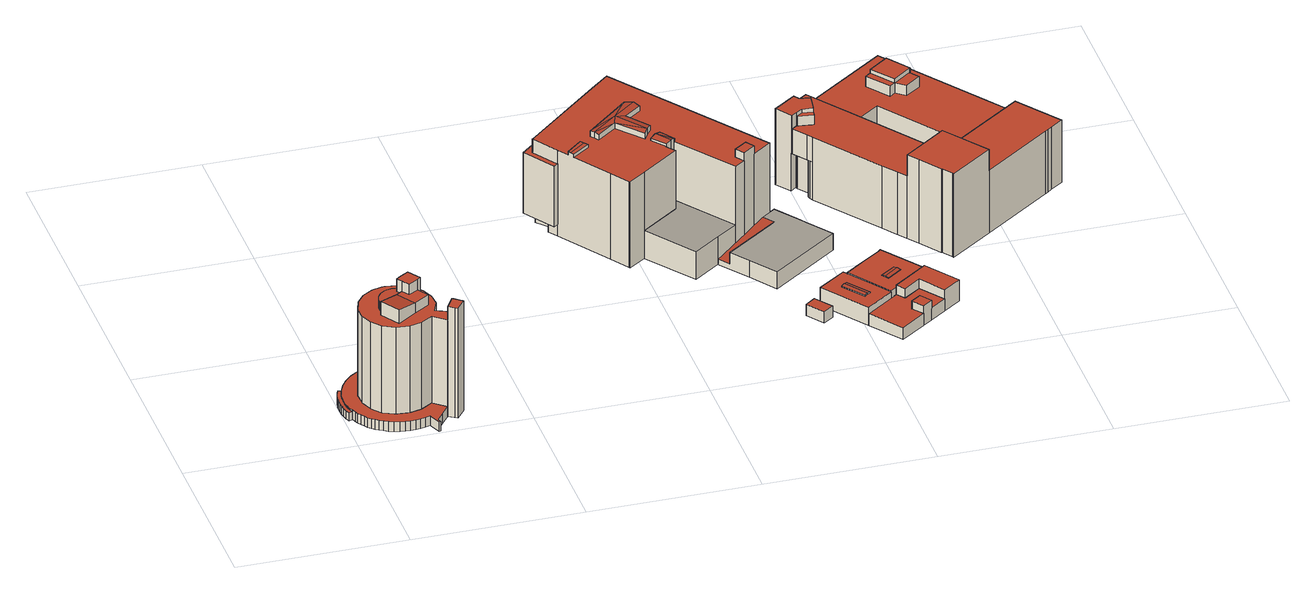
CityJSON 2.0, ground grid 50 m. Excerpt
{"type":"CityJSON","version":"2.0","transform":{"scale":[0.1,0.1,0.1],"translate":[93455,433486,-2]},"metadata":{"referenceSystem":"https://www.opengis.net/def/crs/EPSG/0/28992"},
"CityObjects":{
"building1":{"type":"Building","attributes":{"measuredHeight":37.67,"yearOfConstruction":1969},"children":["building1-1","building1-2","building1-3","building1-4"]},
"building1-1":{"type":"BuildingPart","parents":["building1"],"geometry":[{"type":"Solid","lod":"2","boundaries":[[[[0,1,2,3,4,5,6,7,8,9,10,11,12,13,14,15,16,17,18,19,20,21,22,23,24,25,26,27,28,29,30,31,32,33,34,35,36,37,38,39,40,41,42,43,44,45,46,47,48,49,50,51,52,53,54,55,56,57,58,59,60,61,62,63,64,65]],[[66,67,68,69,70,71,72,73,74,75,76,77,78,79,80,81,82,83,84,85,86,87,88,89,90,91,92,93,94,95,96,97,98,99,100,101,102,103,104,105,106,107,108,109,110,111,112,113,114,115,116,117,118,119,120,121,122,123,124,125,126,127,128]],[[129,130,131,132,133,134,135,136,137,138,139,140,141,142,143,144,145,146,147]],[[33,32,93,92]],[[92,91,34,33]],[[91,90,35,34]],[[36,35,90,89]],[[37,36,89,88]],[[88,87,38,37]],[[87,86,39,38]],[[86,85,40,39]],[[85,84,41,40]],[[42,41,84,83]],[[43,42,83,82]],[[44,43,82,81]],[[45,44,81,80]],[[46,45,80,79]],[[47,46,79,78]],[[48,47,78,77]],[[49,48,77,76]],[[135,134,109,108]],[[134,133,110,109]],[[133,132,111,110]],[[132,131,112,111]],[[113,112,131,130]],[[114,113,130,129]],[[115,114,129,147]],[[146,6,5,117,116]],[[116,115,147,146]],[[19,18,107,106]],[[20,19,106,105]],[[21,20,105,104]],[[22,21,104,103]],[[23,22,103,102]],[[24,23,102,101]],[[25,24,101,100]],[[26,25,100,99]],[[28,27,98,97]],[[29,28,97,96]],[[30,29,96,95]],[[31,30,95,94]],[[32,31,94,93]],[[75,74,51,50]],[[76,75,50,49]],[[52,51,74,73]],[[73,72,53,52]],[[72,71,54,53]],[[71,70,55,54]],[[70,69,56,55]],[[69,68,57,56]],[[68,67,58,57]],[[67,66,59,58]],[[66,128,60,59]],[[128,127,61,60]],[[127,126,62,61]],[[126,125,63,62]],[[125,124,64,63]],[[124,123,65,64]],[[123,122,0,65]],[[122,121,1,0]],[[121,120,2,1]],[[120,119,3,2]],[[119,118,4,3]],[[118,117,5,4]],[[146,145,7,6]],[[145,144,8,7]],[[144,143,9,8]],[[143,142,10,9]],[[142,141,11,10]],[[12,11,141,140]],[[13,12,140,139]],[[14,13,139,138]],[[15,14,138,137]],[[16,15,137,136]],[[17,16,136,135]],[[135,108,107,18,17]],[[27,26,99,98]]]],"semantics":{"surfaces":[{"type":"GroundSurface"},{"type":"RoofSurface"},{"type":"ClosureSurface"},{"type":"WallSurface"}],"values":[[0,1,1,2,2,2,2,2,2,2,2,2,2,2,2,2,2,2,2,2,3,3,3,3,3,3,3,3,3,3,3,3,3,3,3,3,3,3,3,3,3,3,3,3,3,3,3,3,3,3,3,3,3,3,3,3,3,3,3,3,3,3,3,3,3,3,3,3,3,3,3,3,3,3,3,3,3]]}}]},
"building1-2":{"type":"BuildingPart","parents":["building1"],"geometry":[{"type":"Solid","lod":"2","boundaries":[[[[148,149,150,151,152,153,49,154]],[[155,156,157,158]],[[158,159,148,154,155]],[[151,150,160,161]],[[150,149,162,160]],[[149,148,159,162]],[[161,163,152,151]],[[156,76,49,153,164,157]],[[163,164,153,152]],[[154,49,76,156,155]],[[162,159,158,157,164,163,161,160]]]],"semantics":{"surfaces":[{"type":"GroundSurface"},{"type":"WallSurface"},{"type":"ClosureSurface"},{"type":"RoofSurface"}],"values":[[0,1,1,1,1,1,1,1,1,2,3]]}}]},
"building1-3":{"type":"BuildingPart","parents":["building1"],"geometry":[{"type":"Solid","lod":"2","boundaries":[[[[49,48,47,46,45,44,43,42,41,40,39,38,37,165,166,167,168,169,170,171,172,154]],[[173,174,175,176,177,178]],[[179,180,181,182,183,184,185,186,187,188,189,190,191,192,193,194,195,196,197,198,199,200]],[[201,202,203,204,205,206,207,208,209,210,211,156,155,212,213,214,215,216,217,218,219,220],[221,222,223,224,225,226,227,228,229,230,231,232,233,234,235,236,237,238,239,240,241,242,243,244,245,246]],[[247,178,177,248,249]],[[250,251,252,253,254,255,256]],[[77,78,47,48]],[[78,79,46,47]],[[79,80,45,46]],[[80,81,44,45]],[[81,82,43,44]],[[82,83,42,43]],[[83,84,41,42]],[[40,41,84,85]],[[39,40,85,86]],[[38,39,86,87]],[[37,38,87,88]],[[166,165,257,258]],[[167,166,258,259]],[[168,167,259,260]],[[169,168,260,261]],[[170,169,261,262]],[[262,263,171,170]],[[172,171,263,264]],[[76,77,48,49]],[[265,257,165,37,88]],[[154,155,156,76,49]],[[211,210,78,77]],[[210,209,79,78]],[[209,208,80,79]],[[208,207,81,80]],[[207,206,82,81]],[[206,205,83,82]],[[205,204,84,83]],[[85,84,204,203]],[[87,86,202,201]],[[156,211,77,76]],[[178,247,234,233]],[[173,178,233,232]],[[232,231,174,173]],[[248,191,236,235,249]],[[192,191,248,177]],[[193,192,177,176]],[[174,231,230,252,251]],[[251,250,175,174]],[[193,176,256,255,194]],[[250,256,176,175]],[[191,190,237,236]],[[190,189,238,237]],[[189,188,239,238]],[[240,239,188,187]],[[241,240,187,186]],[[242,241,186,185]],[[243,242,185,184]],[[244,243,184,183]],[[245,244,183,182]],[[246,245,182,181]],[[221,246,181,180]],[[222,221,180,179]],[[223,222,179,200]],[[224,223,200,199]],[[225,224,199,198]],[[226,225,198,197]],[[227,226,197,196]],[[228,227,196,195]],[[247,249,235,234]],[[230,229,253,252]],[[254,253,229,228,195]],[[195,194,255,254]],[[258,257,219,218]],[[259,258,218,217]],[[260,259,217,216]],[[261,260,216,215]],[[262,261,215,214]],[[214,213,263,262]],[[264,263,213,212]],[[220,265,88,87,201]],[[257,265,220,219]],[[212,155,154,172,264]],[[86,85,203,202]]]],"semantics":{"surfaces":[{"type":"GroundSurface"},{"type":"RoofSurface"},{"type":"ClosureSurface"},{"type":"WallSurface"}],"values":[[0,1,1,1,1,1,2,2,2,2,2,2,2,2,2,2,2,2,2,2,2,2,2,2,2,2,2,3,3,3,3,3,3,3,3,3,3,3,3,3,3,3,3,3,3,3,3,3,3,3,3,3,3,3,3,3,3,3,3,3,3,3,3,3,3,3,3,3,3,3,3,3,3,3,3,3,3,3,3,3]]}}]},
"building1-4":{"type":"BuildingPart","parents":["building1"],"geometry":[{"type":"Solid","lod":"2","boundaries":[[[[168,167,166,165,37,36,35,34,33,32,266,267,268,269,270,271,272,273,274,275,276,277,278,279,280,281,282,283,284,285,286,172,171,170,169]],[[261,262,263,264,287,288,289,290,291,292,293,294,295,296,297,298,299,300,301,302,303,304,305,306,307,308,309,310,311,312,265,257,258,259,260]],[[88,89,36,37]],[[89,90,35,36]],[[34,35,90,91]],[[33,34,91,92]],[[92,93,32,33]],[[264,263,171,172]],[[170,171,263,262]],[[262,261,169,170]],[[261,260,168,169]],[[260,259,167,168]],[[259,258,166,167]],[[258,257,165,166]],[[88,37,165,257,265]],[[265,312,89,88]],[[312,311,90,89]],[[91,90,311,310]],[[92,91,310,309]],[[309,308,93,92]],[[268,267,306,305]],[[269,268,305,304]],[[270,269,304,303]],[[271,270,303,302]],[[272,271,302,301]],[[273,272,301,300]],[[274,273,300,299]],[[275,274,299,298]],[[276,275,298,297]],[[277,276,297,296]],[[278,277,296,295]],[[279,278,295,294]],[[280,279,294,293]],[[281,280,293,292]],[[282,281,292,291]],[[291,290,283,282]],[[290,289,284,283]],[[289,288,285,284]],[[288,287,286,285]],[[287,264,172,286]],[[308,307,266,32,93]],[[267,266,307,306]]]],"semantics":{"surfaces":[{"type":"GroundSurface"},{"type":"RoofSurface"},{"type":"ClosureSurface"},{"type":"WallSurface"}],"values":[[0,1,2,2,2,2,2,2,2,2,2,2,2,2,2,3,3,3,3,3,3,3,3,3,3,3,3,3,3,3,3,3,3,3,3,3,3,3,3,3,3,3]]}}]},
"building2":{"type":"Building","attributes":{"measuredHeight":29.62},"children":["building2-1"],"geometry":[{"type":"Solid","lod":"2","boundaries":[[[[313,314,315,316]],[[314,317,318,315]],[[319,320,321,322]],[[317,319,322,318]],[[323,313,316,324]],[[325,323,324,326]],[[320,327,328,321]],[[329,330,331,332]],[[326,329,332,325]],[[330,333,334,331]],[[333,328,327,334]],[[314,313,317]],[[313,335,317]],[[335,320,317]],[[320,319,317]],[[325,335,313,323]],[[327,320,335]],[[331,335,325,332]],[[331,334,335]],[[334,327,335]],[[336,337,338,339,340,341,342,343]],[[338,344,340,339]],[[345,346,347,348,349,350,351,352,353,354,355,356,357,358,359,360,361,362,363,364,365]],[[366,367,368,369]],[[370,366,369,371]],[[372,370,371,373]],[[374,375,376,377]],[[378,379,380,381]],[[379,374,377,380]],[[382,383,384,385,386]],[[373,387,382,386,372]],[[373,388,389,387]],[[390,385,384,391]],[[367,390,391,368]],[[392,378,381,393]],[[394,395,396,362,361,337]],[[361,360,338,337]],[[394,397,398,395]],[[397,399,400,398]],[[401,341,357,356,402,376,375,403,392,393,404]],[[358,357,341,340]],[[356,355,405,402]],[[399,401,404,400]],[[406,394,337,336]],[[407,406,336,343]],[[408,407,343,342]],[[401,408,342,341]],[[409,410,411,354,353]],[[412,410,409,413]],[[388,412,413,389]],[[414,384,383,415]],[[355,354,411,405]],[[359,358,340,344]],[[360,359,344,338]],[[363,362,396,416]],[[364,363,416,417]],[[418,414,415,347,346]],[[386,366,370,372]],[[366,385,367]],[[386,385,366]],[[403,375,374,379]],[[367,385,390]],[[403,379,378,392]],[[407,408,401,399,397,394,406]],[[418,419,420,417,416,396,395,398,400,404,393,381,380,377,376,402,405,411,410,412,388,373,371,369,368,391,384,414],[322,321,328,333,330,329,326,324,316,315,318]],[[349,348,383,382]],[[350,349,382,387]],[[351,350,387,389]],[[352,351,389,413]],[[353,352,413,409]],[[365,364,417,420]],[[345,365,420,419]],[[346,345,419,418]],[[348,347,415,383]]]],"semantics":{"surfaces":[{"type":"WallSurface"},{"type":"RoofSurface"},{"type":"OuterCeilingSurface"},{"type":"GroundSurface"},{"type":"ClosureSurface"}],"values":[[0,0,0,0,0,0,0,0,0,0,0,1,1,1,1,1,1,1,1,1,2,2,3,0,0,0,0,0,0,0,0,0,0,0,0,0,0,0,0,0,0,0,0,0,0,0,0,0,0,0,0,0,0,0,0,0,0,1,1,1,1,1,1,1,1,4,4,4,4,4,4,4,4,4]]}}]},
"building2-1":{"type":"BuildingInstallation","parents":["building2"],"geometry":[{"type":"MultiSurface","lod":"2","boundaries":[[[313,314,315,316]],[[314,317,318,315]],[[319,320,321,322]],[[317,319,322,318]],[[323,313,316,324]],[[325,323,324,326]],[[320,327,328,321]],[[329,330,331,332]],[[326,329,332,325]],[[330,333,334,331]],[[333,328,327,334]],[[314,313,317]],[[313,335,317]],[[335,320,317]],[[320,319,317]],[[325,335,313,323]],[[327,320,335]],[[331,335,325,332]],[[331,334,335]],[[334,327,335]]],"semantics":{"surfaces":[{"type":"WallSurface"},{"type":"RoofSurface"}],"values":[0,0,0,0,0,0,0,0,0,0,0,1,1,1,1,1,1,1,1,1]}}]},
"building3":{"type":"Building","attributes":{"measuredHeight":30.2,"yearOfConstruction":2016},"address":[{"CountryName":"Nederland","LocalityName":"Rotterdam","ThoroughfareNumber":"110","ThoroughfareName":"Motorstraat","PostalCode":"3083AP"}],"children":["building3-1","building3-2"]},
"building3-1":{"type":"BuildingPart","attributes":{"measuredHeight":30.2},"parents":["building3"],"geometry":[{"type":"Solid","lod":"2","boundaries":[[[[345,365,364,346]],[[421,422,419,418]],[[423,424,417,420]],[[422,423,420,419]],[[418,346,364,417,424,421]],[[422,421,424,423]],[[365,345,419,420]],[[364,365,420,417]],[[345,346,418,419]]]],"semantics":{"surfaces":[{"type":"GroundSurface"},{"type":"WallSurface"},{"type":"RoofSurface"},{"type":"ClosureSurface"}],"values":[[0,1,1,1,1,2,3,3,3]]}}]},
"building3-2":{"type":"BuildingPart","attributes":{"measuredHeight":8.93},"parents":["building3"],"geometry":[{"type":"Solid","lod":"2","boundaries":[[[[425,426,353,352,351,350,349,348,347]],[[426,425,427,428]],[[425,347,415,427]],[[353,426,428,409]],[[387,389,413,409,428,427,415,383,382]],[[351,352,413,389]],[[350,351,389,387]],[[349,350,387,382]],[[348,349,382,383]],[[347,348,383,415]],[[352,353,409,413]]]],"semantics":{"surfaces":[{"type":"GroundSurface"},{"type":"WallSurface"},{"type":"OuterFloorSurface"},{"type":"ClosureSurface"}],"values":[[0,1,1,1,2,3,3,3,3,3,3]]}}]},
"building4":{"type":"Building","attributes":{"measuredHeight":3.56,"yearOfConstruction":1898},"geometry":[{"type":"Solid","lod":"2","boundaries":[[[[429,430,431,432]],[[433,434,435,436]],[[436,435,430,429]],[[429,432,433,436]],[[432,431,434,433]],[[435,434,431,430]]]],"semantics":{"surfaces":[{"type":"RoofSurface"},{"type":"GroundSurface"},{"type":"WallSurface"}],"values":[[0,1,2,2,2,2]]}}]},
"building5":{"type":"Building","attributes":{"measuredHeight":5.33,"yearOfConstruction":1958},"address":[{"CountryName":"Nederland","LocalityName":"Rotterdam","ThoroughfareNumber":"15","ThoroughfareName":"Dynamostraat","PostalCode":"3083AK"}],"geometry":[{"type":"Solid","lod":"2","boundaries":[[[[437,425,363,438,439,440,441,442,443]],[[441,440,444,445]],[[440,439,446,444]],[[439,438,447,446]],[[442,441,445,448]],[[443,442,448,449]],[[450,425,437,451,452,453]],[[437,443,449,451]],[[438,363,454,447]],[[454,363,425,450,455,456,457,458]],[[452,459,453]],[[458,457,456,455,450,453,459]],[[454,458,459,452,451,449,448,445,444,446,447]]]],"semantics":{"surfaces":[{"type":"GroundSurface"},{"type":"WallSurface"},{"type":"RoofSurface"},{"type":"OuterFloorSurface"}],"values":[[0,1,1,1,1,1,1,1,1,1,1,2,3]]}}]},
"building6":{"type":"Building","attributes":{"measuredHeight":6.47,"yearOfConstruction":1962},"address":[{"CountryName":"Nederland","LocalityName":"Rotterdam","ThoroughfareNumber":"5","ThoroughfareName":"Cilinderstraat","PostalCode":"3083AC"}],"geometry":[{"type":"Solid","lod":"2","boundaries":[[[[460,461,462,463,464,465,466,467,468,469]],[[470,471,472,473]],[[474,475,476,477,478,479],[480,481,482,483,484,485]],[[486,487,471,470]],[[488,489,490,491]],[[492,493,489,488]],[[480,485,471,487]],[[485,484,472,471]],[[473,472,484,483]],[[486,470,482,481]],[[470,473,483,482]],[[481,480,487,486]],[[494,495,476,475]],[[489,493,496,497]],[[490,489,497,498]],[[491,490,498,499]],[[500,501,492,488]],[[499,500,488,491]],[[501,496,493,492]],[[474,479,463,462]],[[462,461,502,503,494,475,474]],[[479,478,464,463]],[[465,464,478,477]],[[466,465,477,476]],[[495,504,467,466,476]],[[460,469,505,506]],[[469,468,507,505]],[[468,467,504,507]],[[461,460,506,502]],[[506,505,507,504,495,494,503,502],[501,500,499,498,497,496]]]],"semantics":{"surfaces":[{"type":"GroundSurface"},{"type":"RoofSurface"},{"type":"WallSurface"}],"values":[[0,1,1,1,1,1,2,2,2,2,2,2,2,2,2,2,2,2,2,2,2,2,2,2,2,2,2,2,2,1]]}}]},
"building7":{"type":"Building","attributes":{"measuredHeight":6.79,"yearOfConstruction":1961},"address":[{"CountryName":"Nederland","LocalityName":"Rotterdam","ThoroughfareNumber":"23","ThoroughfareName":"Dynamostraat","PostalCode":"3083AK"}],"children":["building7-1","building7-2","building7-3"]},
"building7-1":{"type":"BuildingPart","parents":["building7"],"geometry":[{"type":"Solid","lod":"2","boundaries":[[[[508,509,510,511,512,513,514,463,462,515,516]],[[517,518,519,520,521,522,523,524,525,526,527,528]],[[508,516,521,520]],[[509,508,520,519]],[[518,517,511,510]],[[513,512,528,527]],[[516,515,522,521]],[[519,518,510,509]],[[527,526,514,513]],[[526,525,463,514]],[[523,522,515,462,524]],[[462,463,525,524]],[[517,528,512,511]]]],"semantics":{"surfaces":[{"type":"GroundSurface"},{"type":"RoofSurface"},{"type":"ClosureSurface"},{"type":"WallSurface"}],"values":[[0,1,2,2,2,2,2,3,3,3,3,3,2]]}}]},
"building7-2":{"type":"BuildingPart","parents":["building7"],"geometry":[{"type":"Solid","lod":"2","boundaries":[[[[509,508,516,515,461,529]],[[530,531,532,533,534,535]],[[519,520,508,509]],[[520,521,516,508]],[[534,533,522,521]],[[530,535,520,519]],[[535,534,521,520]],[[529,461,532,531]],[[519,509,529,531,530]],[[533,532,461,515,522]],[[521,522,515,516]]]],"semantics":{"surfaces":[{"type":"GroundSurface"},{"type":"RoofSurface"},{"type":"ClosureSurface"},{"type":"WallSurface"}],"values":[[0,1,2,2,3,3,3,3,3,3,2]]}}]},
"building7-3":{"type":"BuildingPart","parents":["building7"],"geometry":[{"type":"Solid","lod":"2","boundaries":[[[[510,513,512,511]],[[536,537,538,539]],[[527,528,512,513]],[[510,511,517,518]],[[518,517,536,539]],[[517,528,537,536]],[[538,537,528,527]],[[518,539,538,527,513,510]],[[511,512,528,517]]]],"semantics":{"surfaces":[{"type":"GroundSurface"},{"type":"RoofSurface"},{"type":"ClosureSurface"},{"type":"WallSurface"}],"values":[[0,1,2,2,3,3,3,3,2]]}}]},
"building8":{"type":"Building","attributes":{"measuredHeight":26.88,"yearOfConstruction":2008},"address":[{"CountryName":"Nederland","LocalityName":"Rotterdam","ThoroughfareNumber":"16-20","ThoroughfareName":"Dynamostraat","PostalCode":"3083AK"}],"children":["building8-1","building8-2","building8-3","building8-4"]},
"building8-1":{"type":"BuildingPart","attributes":{"measuredHeight":5.93},"parents":["building8"],"geometry":[{"type":"Solid","lod":"2","boundaries":[[[[540,541,542,543]],[[540,544,545,541]],[[543,542,546,547]],[[544,540,543,547]],[[545,544,547,546]],[[541,545,546,542]]]],"semantics":{"surfaces":[{"type":"ClosureSurface"},{"type":"GroundSurface"},{"type":"RoofSurface"}],"values":[[0,1,2,0,0,0]]}}]},
"building8-2":{"type":"BuildingPart","attributes":{"measuredHeight":26.88},"parents":["building8"],"geometry":[{"type":"Solid","lod":"2","boundaries":[[[[548,549,550,551,552,553,554,555]],[[556,557,558,559]],[[560,556,559,561]],[[561,555,554,562,560]],[[554,553,563,562]],[[553,552,564,563]],[[552,551,565,564]],[[551,550,566,565]],[[558,557,566,550,549]],[[566,557,556,560,562,563,564,565]],[[548,555,561,559]],[[549,548,559,558]]]],"semantics":{"surfaces":[{"type":"GroundSurface"},{"type":"WallSurface"},{"type":"RoofSurface"},{"type":"ClosureSurface"}],"values":[[0,1,1,1,1,1,1,1,1,2,3,3]]}}]},
"building8-3":{"type":"BuildingPart","attributes":{"measuredHeight":20.12},"parents":["building8"],"geometry":[{"type":"Solid","lod":"2","boundaries":[[[[567,568,569,570,571,572,573,574,575,576]],[[548,555,577,578,579,580,581,582,583,584,585,586,587,588,589,590,591,592,593,594,595,596,597,598,599,600,601,544,540,602,603,604,605,606,607,608,549]],[[609,610,611,612]],[[613,543,547,614,615,616]],[[612,613,616,609]],[[614,617,618,615]],[[619,569,579,578,620]],[[578,577,621,620]],[[577,555,561,621]],[[619,622,570,569]],[[622,623,571,570]],[[580,579,569,568]],[[581,580,568,567]],[[582,581,567,576]],[[583,582,576,575]],[[584,583,575,574]],[[585,584,574,573]],[[592,591,624,625]],[[593,592,625,626]],[[594,593,626,627]],[[595,594,627,628]],[[596,595,628,629]],[[597,596,629,630]],[[598,597,630,631]],[[599,598,631,632]],[[600,599,632,633]],[[634,604,603,611,610]],[[605,604,634,635]],[[549,608,636,558]],[[608,607,637,636]],[[607,606,638,637]],[[606,605,635,638]],[[617,601,600,633,618]],[[559,558,636,637,638,635,634,610,609]],[[561,559,609,616,615,618,633,632,631,630,629,628,627,626,625,624,639,640,641,642,643,644,645,623,622,619,620,621]],[[587,586,643,642]],[[588,587,642,641]],[[589,588,641,640]],[[590,589,640,639]],[[591,590,639,624]],[[540,544,547,543]],[[603,602,612,611]],[[548,549,558,559]],[[555,548,559,561]],[[643,586,585,573,644]],[[617,614,547,544,601]],[[543,613,612,602,540]],[[623,645,572,571]],[[645,644,573,572]]]],"semantics":{"surfaces":[{"type":"OuterCeilingSurface"},{"type":"GroundSurface"},{"type":"WallSurface"},{"type":"RoofSurface"},{"type":"ClosureSurface"}],"values":[[0,1,2,2,2,2,2,2,2,2,2,2,2,2,2,2,2,2,2,2,2,2,2,2,2,2,2,2,2,2,2,2,2,3,3,4,4,4,4,4,4,4,4,4,4,4,4,4,4]]}}]},
"building8-4":{"type":"BuildingPart","attributes":{"measuredHeight":24.45},"parents":["building8"],"geometry":[{"type":"Solid","lod":"2","boundaries":[[[[646,573,572,571,647]],[[585,648,649,650,651,591,590,589,588,587,586]],[[652,653,654,655]],[[656,652,655,657]],[[645,658,659,660,623]],[[661,659,658,662]],[[663,661,662,664]],[[641,654,653,663,664,642]],[[643,642,664,665]],[[666,654,641,640]],[[657,666,640,639]],[[645,644,667,658]],[[644,643,665,667]],[[624,591,651,668,669]],[[624,669,656,657,639]],[[651,650,670,668]],[[649,648,646,647]],[[670,650,649,647,671]],[[571,623,660,671,647]],[[648,585,573,646]],[[668,670,671,660,659,661,663,653,652,656,669]],[[654,666,657,655]],[[664,662,658,667,665]],[[590,591,624,639]],[[589,590,639,640]],[[588,589,640,641]],[[587,588,641,642]],[[586,587,642,643]],[[643,644,573,585,586]],[[645,623,571,572]],[[572,573,644,645]]]],"semantics":{"surfaces":[{"type":"OuterCeilingSurface"},{"type":"GroundSurface"},{"type":"WallSurface"},{"type":"RoofSurface"},{"type":"ClosureSurface"}],"values":[[0,1,2,2,2,2,2,2,2,2,2,2,2,2,2,2,2,2,2,2,3,3,3,4,4,4,4,4,4,4,4]]}}]},
"building9":{"type":"Building","attributes":{"measuredHeight":21.12},"children":["building9-1"],"geometry":[{"type":"Solid","lod":"2","boundaries":[[[[672,673,674,675]],[[676,672,675,677]],[[678,676,677,679]],[[673,678,680,681]],[[682,678,679,683]],[[684,682,683,685]],[[686,684,685,687]],[[678,686,688,680]],[[673,681,689,690,674]],[[691,688,686,687,692]],[[673,672,676,678]],[[678,682,684,686]],[[601,693,694,695,603,602,540,541,545,544]],[[542,543,613,696]],[[546,542,696,697]],[[547,546,697,614]],[[692,690,689,691]],[[603,695,698,611]],[[695,694,699,698]],[[694,693,700,699]],[[693,601,617,700]],[[700,617,614,697,696,613,612,611,698,699],[675,674,690,692,687,685,683,679,677]],[[691,689,681,680,688]],[[602,603,611,612]],[[541,540,543,542]],[[545,541,542,546]],[[544,545,546,547]],[[547,614,617,601,544]],[[612,613,543,540,602]]]],"semantics":{"surfaces":[{"type":"WallSurface"},{"type":"RoofSurface"},{"type":"GroundSurface"},{"type":"ClosureSurface"}],"values":[[0,0,0,0,0,0,0,0,0,0,1,1,2,0,0,0,0,0,0,0,0,1,1,3,3,3,3,3,3]]}}]},
"building9-1":{"type":"BuildingInstallation","parents":["building9"],"geometry":[{"type":"MultiSurface","lod":"2","boundaries":[[[672,673,674,675]],[[676,672,675,677]],[[678,676,677,679]],[[673,678,680,681]],[[682,678,679,683]],[[684,682,683,685]],[[686,684,685,687]],[[678,686,688,680]],[[673,681,689,690,674]],[[691,688,686,687,692]],[[673,672,676,678]],[[678,682,684,686]]],"semantics":{"surfaces":[{"type":"WallSurface"},{"type":"RoofSurface"}],"values":[0,0,0,0,0,0,0,0,0,0,1,1]}}]}
},
"vertices":[
[59,72,8],[51,80,8],[44,89,8],[37,99,8],[31,109,8],[26,119,8],[22,130,8],[11,126,8],[7,139,8],[4,152,8],[2,165,8],[1,178,8],[1,192,8],[2,205,8],[5,218,8],[8,231,8],[13,243,8],[23,239,8],[28,249,8],[33,259,8],[39,268,8],[46,277,8],[53,285,8],[61,293,8],[69,300,8],[78,306,8],[87,312,8],[98,318,8],[109,322,8],[121,326,8],[133,329,8],[145,331,8],[154,332,8],[155,327,8],[151,318,8],[150,307,8],[150,298,8],[151,286,8],[122,279,8],[91,260,8],[68,230,8],[56,194,8],[58,156,8],[72,122,8],[95,94,8],[130,77,8],[169,73,8],[205,81,8],[239,104,8],[276,73,8],[250,39,8],[232,16,8],[236,7,8],[232,5,8],[217,42,8],[203,37,8],[188,34,8],[174,32,8],[159,32,8],[144,33,8],[129,35,8],[114,39,8],[100,45,8],[87,52,8],[77,58,8],[68,65,8],[144,33,39],[159,32,39],[174,32,39],[188,34,39],[203,37,39],[217,42,39],[232,5,39],[236,7,39],[232,16,39],[250,39,39],[276,73,39],[239,104,39],[205,81,39],[169,73,39],[130,77,39],[95,94,39],[72,122,39],[58,156,39],[56,194,39],[68,230,39],[91,260,39],[122,279,39],[151,286,39],[150,298,39],[150,307,39],[151,318,39],[155,327,39],[154,332,39],[145,331,39],[133,329,39],[121,326,39],[109,322,39],[98,318,39],[87,312,39],[78,306,39],[69,300,39],[61,293,39],[53,285,39],[46,277,39],[39,268,39],[33,259,39],[28,249,39],[23,239,39],[18,226,39],[14,213,39],[13,202,39],[12,186,39],[12,169,39],[14,153,39],[17,141,39],[22,130,39],[26,119,39],[31,109,39],[37,99,39],[44,89,39],[51,80,39],[59,72,39],[68,65,39],[77,58,39],[87,52,39],[100,45,39],[114,39,39],[129,35,39],[14,153,34],[12,169,34],[12,186,34],[13,202,34],[14,213,34],[18,226,34],[23,239,34],[13,243,34],[8,231,34],[5,218,34],[2,205,34],[1,192,34],[1,178,34],[2,165,34],[4,152,34],[7,139,34],[11,126,34],[22,130,34],[17,141,34],
[303,108,8],[317,97,8],[324,91,8],[326,90,8],[300,56,8],[292,62,8],[299,111,8],[299,111,318],[276,73,318],[276,73,361],[299,111,361],[303,108,361],[324,91,361],[326,90,361],[317,97,361],[300,56,361],[292,62,361],
[159,287,8],[195,282,8],[227,264,8],[253,237,8],[268,203,8],[270,165,8],[256,130,8],[295,112,8],[247,162,351],[226,195,351],[197,177,351],[183,199,351],[165,187,351],[201,132,351],[148,229,344],[141,226,344],[135,222,344],[130,218,344],[126,214,344],[121,208,344],[118,202,344],[116,195,344],[114,188,344],[113,181,344],[114,173,344],[116,166,344],[120,158,344],[165,187,344],[183,199,344],[173,214,344],[187,224,344],[182,227,344],[176,229,344],[169,230,344],[163,231,344],[155,230,344],[122,279,318],[91,260,318],[68,230,318],[56,194,318],[58,156,318],[72,122,318],[95,94,318],[130,77,318],[169,73,318],[205,81,318],[239,104,318],[295,112,318],[256,130,318],[270,165,318],[268,203,318],[253,237,318],[227,264,318],[195,282,318],[159,287,318],[151,286,318],[141,226,318],[148,229,318],[155,230,318],[163,231,318],[169,230,318],[176,229,318],[182,227,318],[187,224,318],[211,239,318],[236,202,318],[226,195,318],[247,162,318],[201,132,318],[144,94,318],[108,150,318],[120,158,318],[116,166,318],[114,173,318],[113,181,318],[114,188,318],[116,195,318],[118,202,318],[121,208,318],[126,214,318],[130,218,318],[135,222,318],[144,94,361],[120,158,359],[108,150,361],[197,177,384],[226,195,384],[236,202,384],[211,239,384],[187,224,384],[173,214,384],[183,199,384],[159,287,74],[195,282,74],[227,264,74],[253,237,74],[268,203,74],[270,165,74],[256,130,74],[295,112,74],[151,286,74],
[157,332,8],[169,332,8],[181,331,8],[193,329,8],[208,325,8],[223,319,8],[237,312,8],[250,304,8],[262,294,8],[273,283,8],[283,271,8],[291,258,8],[298,244,8],[304,230,8],[308,216,8],[311,201,8],[312,186,8],[312,170,8],[310,155,8],[306,141,8],[301,126,8],[301,126,74],[306,141,74],[310,155,74],[312,170,74],[312,186,74],[311,201,74],[308,216,74],[304,230,74],[298,244,74],[291,258,74],[283,271,74],[273,283,74],[262,294,74],[250,304,74],[237,312,74],[223,319,74],[208,325,74],[193,329,74],[181,331,74],[169,332,74],[157,332,74],[154,332,74],[155,327,74],[151,318,74],[150,307,74],[150,298,74],
[1083,882,303],[1071,863,300],[1071,863,283],[1083,882,283],[1007,937,300],[1007,937,283],[947,892,300],[940,906,303],[940,906,283],[947,892,283],[1096,899,300],[1096,899,283],[1046,966,299],[1046,966,283],[931,918,300],[931,918,283],[1097,1003,283],[1086,1023,283],[1086,1023,303],[1097,1003,299],[1062,1033,283],[1062,1033,300],[1016,967,303],[992,1168,44],[1007,1153,44],[786,958,44],[776,949,44],[807,902,44],[826,874,44],[813,865,44],[752,956,44],[824,916,44],[1280,703,7],[1298,678,7],[1267,656,7],[1142,828,7],[1132,820,7],[1117,809,7],[1115,807,7],[1134,781,7],[1019,698,7],[969,662,7],[967,663,7],[929,720,7],[826,874,7],[807,902,7],[824,916,7],[786,958,7],[1007,1153,7],[1061,1200,7],[1390,745,7],[1334,705,7],[1317,730,7],[1099,862,295],[1116,873,291],[1116,873,283],[1099,862,283],[1083,850,290],[1083,850,283],[1117,809,291],[1117,809,283],[910,865,293],[857,827,293],[857,827,283],[910,865,283],[893,886,293],[901,875,293],[901,875,283],[893,886,283],[1132,820,96],[1142,828,96],[1142,828,283],[1142,828,292],[1132,820,295],[1117,809,96],[1115,807,283],[1115,807,96],[1146,830,291],[1146,830,283],[846,844,293],[846,844,283],[1007,1153,239],[1007,1153,283],[1061,1200,283],[786,958,239],[786,958,283],[776,949,239],[776,949,283],[826,874,239],[929,720,283],[852,836,293],[826,874,283],[967,663,283],[992,1168,239],[752,956,239],[813,865,239],[1019,698,96],[1019,698,283],[969,662,283],[1134,781,283],[1134,781,96],[1267,656,283],[1267,656,96],[1390,745,283],[1334,705,283],[1298,678,283],[1280,703,283],[1317,730,283],
[1298,678,309],[1280,703,309],[1317,730,309],[1334,705,309],
[1203,610,7],[1125,553,7],[1203,610,96],[1125,553,96],
[1426,261,44],[1389,312,44],[1359,290,44],[1395,239,44],[1395,239,8],[1359,290,8],[1389,312,8],[1426,261,8],
[1266,524,7],[1406,756,7],[1453,692,7],[1469,670,7],[1469,669,7],[1525,592,7],[1323,445,7],[1469,670,61],[1469,669,61],[1453,692,61],[1406,756,61],[1525,592,61],[1323,445,61],[1203,610,25],[1266,524,61],[1227,577,61],[1227,577,25],[1390,745,61],[1267,656,39],[1298,678,46],[1334,705,54],[1364,727,61],[1388,693,61],
[1621,461,9],[1710,339,9],[1589,251,9],[1508,192,9],[1410,326,9],[1492,385,9],[1501,374,9],[1559,417,9],[1585,435,9],[1613,455,9],[1523,255,72],[1476,320,72],[1467,314,70],[1514,248,70],[1589,251,67],[1590,251,67],[1501,374,67],[1492,385,67],[1410,326,67],[1508,192,67],[1485,327,67],[1533,262,67],[1523,255,67],[1514,248,67],[1467,314,67],[1476,320,67],[1533,262,70],[1485,327,70],[1637,354,74],[1595,323,74],[1601,314,72],[1644,345,72],[1630,364,72],[1587,333,72],[1590,251,70],[1501,374,70],[1587,333,70],[1595,323,70],[1601,314,70],[1644,345,70],[1637,354,70],[1630,364,70],[1710,339,70],[1621,274,70],[1559,417,70],[1613,455,70],[1621,461,70],[1585,435,70],
[1676,276,9],[1728,204,9],[1681,170,9],[1657,203,9],[1628,182,9],[1652,149,9],[1578,95,9],[1608,264,9],[1626,239,9],[1657,203,47],[1681,170,47],[1728,204,47],[1676,276,47],[1626,239,47],[1608,264,47],[1590,251,47],[1589,251,47],[1508,192,47],[1578,95,47],[1652,149,47],[1628,182,47],
[1780,242,9],[1728,204,77],[1780,242,77],[1710,339,77],[1608,264,77],[1626,239,77],[1676,276,77],
[1657,203,72],[1628,182,72],[1652,149,72],[1681,170,72],
[1839,726,6],[1934,794,6],[1934,794,65],[1839,726,65],[1681,946,6],[1775,1014,6],[1775,1014,65],[1681,946,65],
[1864,687,6],[1958,557,6],[1830,464,6],[1827,469,6],[1807,496,6],[1805,499,6],[1760,561,6],[1736,594,6],[1864,687,275],[1958,557,275],[1958,557,207],[1864,687,207],[1736,594,275],[1736,594,207],[1760,561,275],[1805,499,275],[1807,496,275],[1827,469,275],[1830,464,275],
[1539,871,127],[1541,863,127],[1545,856,127],[1534,872,127],[1504,913,127],[1519,924,127],[1522,924,127],[1544,893,127],[1541,886,127],[1539,878,127],[1716,621,6],[1685,663,6],[1545,856,6],[1541,863,6],[1539,871,6],[1539,878,6],[1541,886,6],[1544,893,6],[1522,924,6],[1568,917,6],[1570,933,6],[1578,987,6],[1580,1000,6],[1536,1008,6],[1508,987,6],[1507,991,6],[1507,996,6],[1507,1000,6],[1508,1004,6],[1510,1008,6],[1511,1012,6],[1514,1016,6],[1517,1019,6],[1520,1022,6],[1590,1072,6],[1866,689,6],[2127,877,6],[2134,867,6],[2221,748,6],[2184,721,6],[2170,711,6],[2161,704,6],[1866,689,207],[2127,877,207],[2127,877,172],[1866,689,172],[1839,726,172],[1681,946,172],[1681,946,207],[1839,726,207],[1590,1072,172],[1590,1072,207],[1545,856,207],[1685,663,207],[1716,621,207],[1534,872,207],[1504,913,207],[1508,987,207],[1507,991,207],[1507,996,207],[1507,1000,207],[1508,1004,207],[1510,1008,207],[1511,1012,207],[1514,1016,207],[1517,1019,207],[1520,1022,207],[2134,867,207],[2221,748,207],[2161,704,207],[2170,711,207],[2184,721,207],[1536,1008,207],[1580,1000,207],[1578,987,207],[1570,933,207],[1568,917,207],[1522,924,207],[1519,924,207],
[1519,928,127],[1502,915,127],[1519,928,6],[1502,915,6],[1470,960,6],[1479,966,6],[1547,992,250],[1578,987,250],[1578,987,238],[1547,992,238],[1536,1008,250],[1536,1008,238],[1519,924,238],[1519,924,250],[1504,913,250],[1538,937,250],[1538,937,238],[1570,933,250],[1570,933,238],[1568,917,238],[1580,1000,238],[1522,924,238],[1479,966,250],[1508,987,250],[1470,960,250],[1502,915,250],
[1773,1118,205],[1790,1130,205],[1790,1130,172],[1773,1118,172],[1823,1051,205],[1823,1051,172],[1840,1063,205],[1840,1063,172],[1840,1063,217],[1790,1130,217],[1868,1041,205],[1868,1041,172],[1913,1075,205],[1913,1075,172],[1893,1103,205],[1893,1103,172],[1893,1103,217],[1848,1173,217],[1848,1173,172],[1897,1106,217],[1897,1106,172],[1850,1260,6],[2071,954,6],[2107,905,6],[1934,794,172],[1775,1014,172],[2107,905,172],[2071,954,172],[1850,1260,172]
]}
